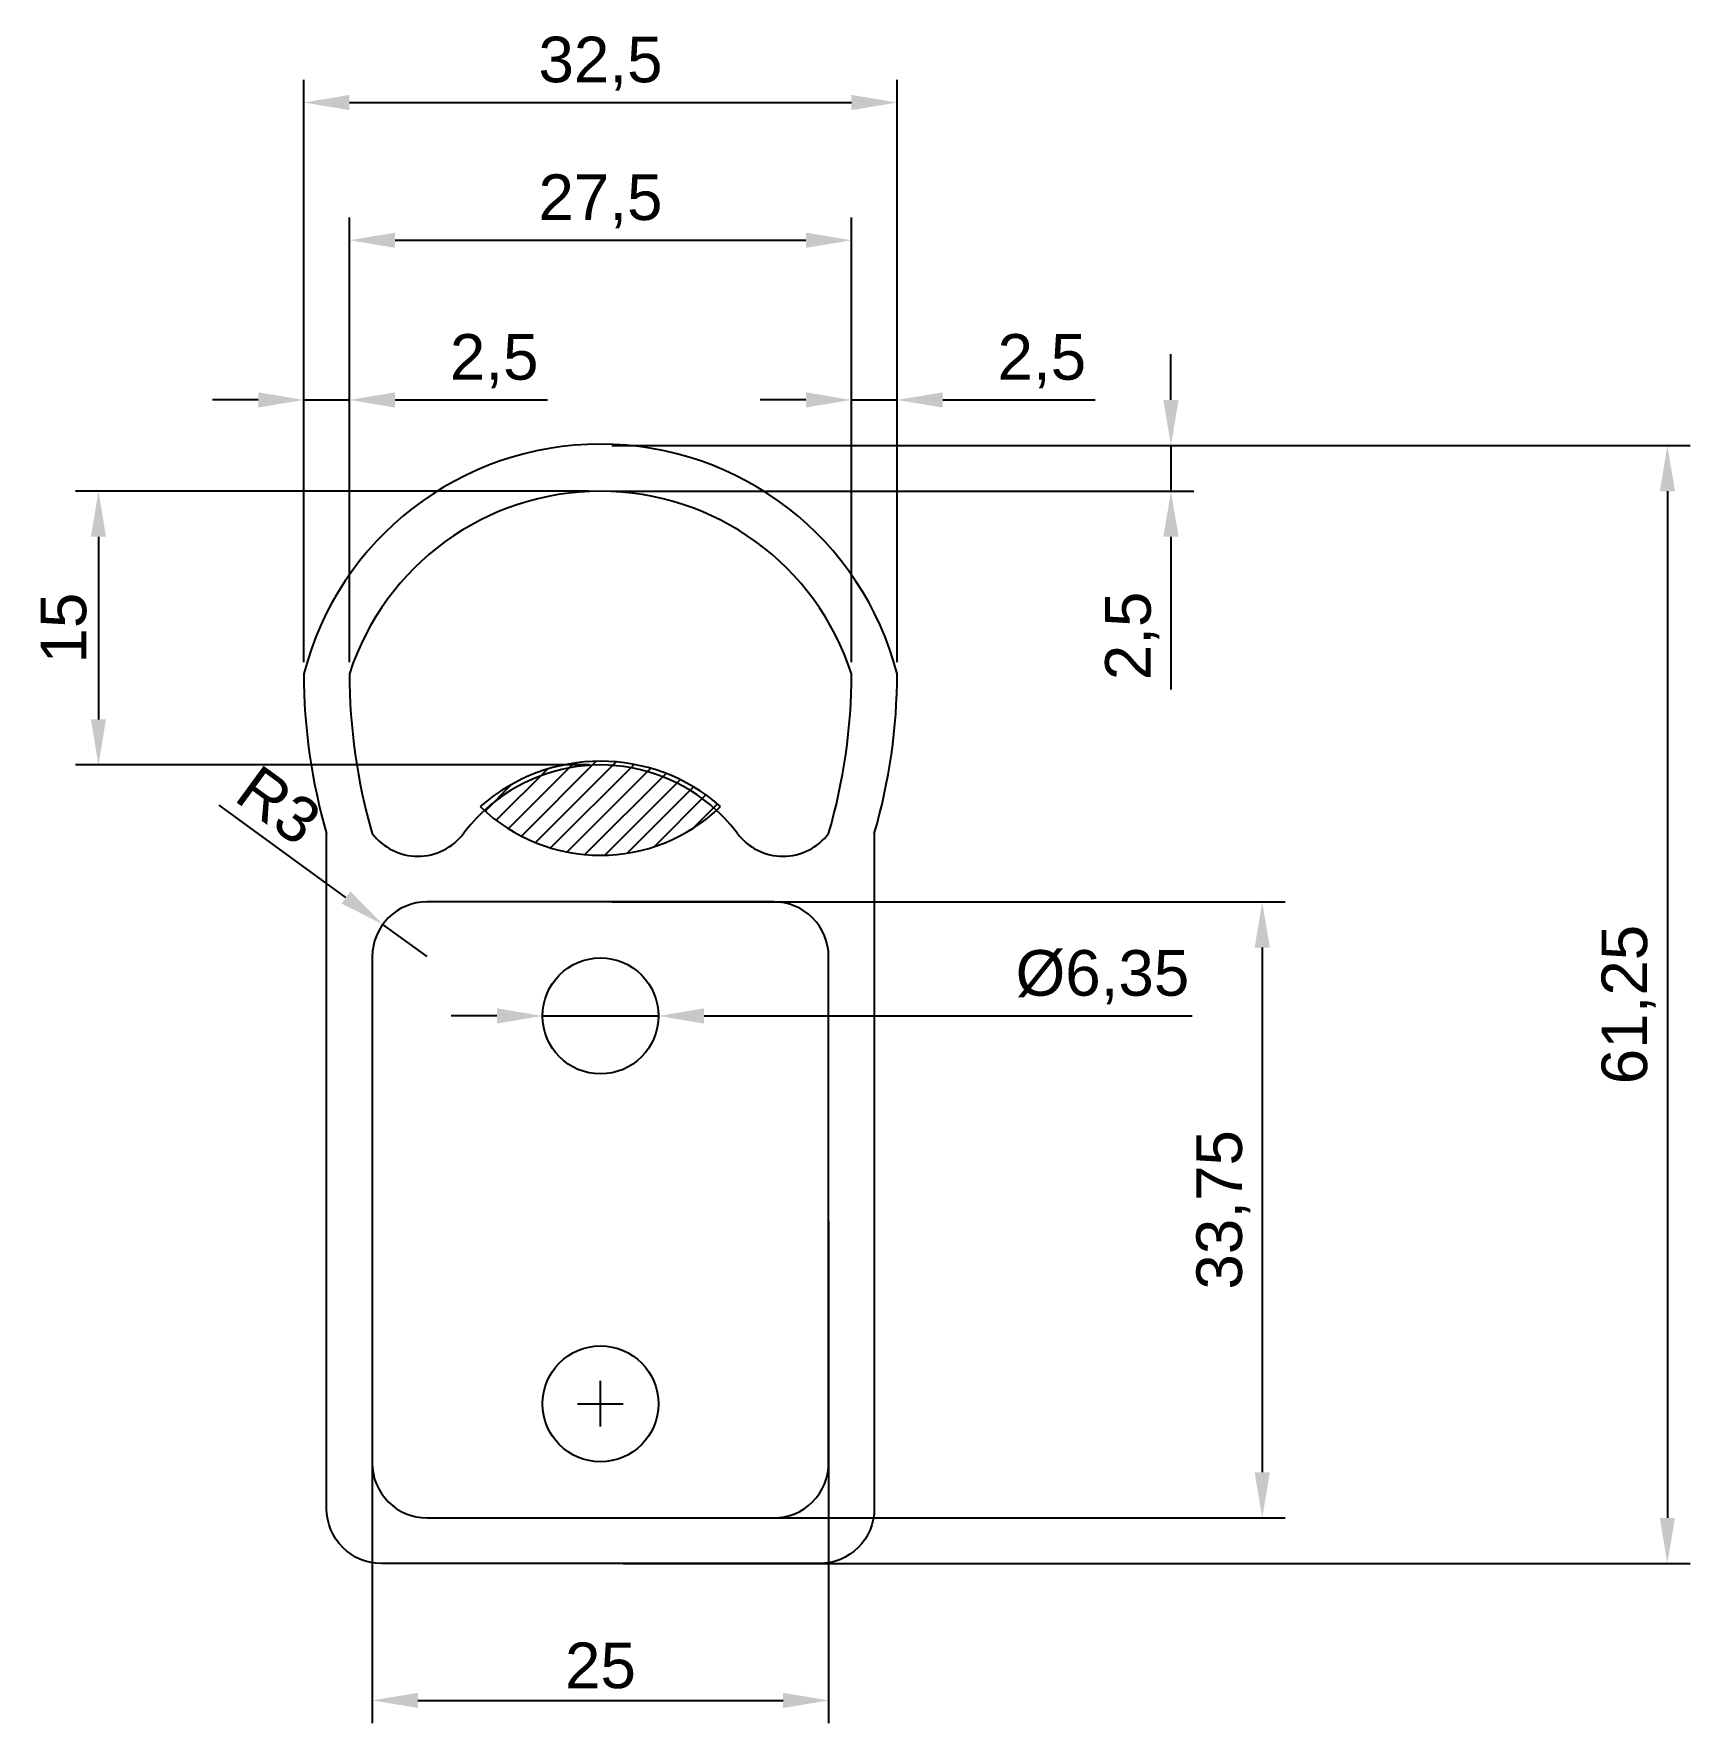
# Model space of a CAD drawing. Header units: millimetres. Extents: x -16 to 74.7, y -8.7 to 83.8.
import ezdxf

# ---------------------------------------------------------------- set-up
doc = ezdxf.new("R2010")
doc.units = ezdxf.units.MM
for name, color, linetype in [('Metal', 2, 'Continuous'), ('Shared', 3, 'Continuous'), ('Wood', 1, 'Continuous')]:
    doc.layers.add(name, color=color, linetype=linetype)
doc.styles.get("Standard").update_dxf_attribs({"font": 'arial.ttf'})
doc.dimstyles.new('ISO-25', dxfattribs={"dimtxt": 2.5, "dimasz": 2.5, "dimexe": 1.25, "dimexo": 0.625, "dimtad": 1, "dimtxsty": 'Standard', "dimcen": 2.5, "dimadec": 0, "dimazin": 0, "dimtfac": 1, "dimtmove": 0, "dimatfit": 3, "dimfxl": 1, "dimarcsym": 0})

# ---------------------------------------------------------------- blocks, each defined once
blk = doc.blocks.new('*D4')
at = {"layer": 'Defpoints', "color": 0}
for p in [(1.25, 63.75), (-1.25, 48.75), (1.25, 48.75)]:
    blk.add_point(p, dxfattribs=at)
at = {"layer": 'Metal', "color": 0, "lineweight": -2}
for p, q in [((-1.25, 49.375), (-1.25, 65)), ((1.25, 49.375), (1.25, 65)), ((-3.75, 63.75), (-6.25, 63.75)), ((-1.25, 63.75), (1.25, 63.75)), ((3.75, 63.75), (12.107, 63.75))]:
    blk.add_line(p, q, dxfattribs=at)
at = {"layer": 'Metal', "color": 0}
for points in [[(-3.75, 63.333), (-3.75, 64.167), (-1.25, 63.75)], [(3.75, 64.167), (3.75, 63.333), (1.25, 63.75)]]:
    blk.add_solid(points, dxfattribs=at)
at = {"layer": 'Metal', "color": 0, "insert": (9.179, 65.876), "char_height": 2.5, "attachment_point": 5}
blk.add_mtext('2,5', dxfattribs=at)
blk = doc.blocks.new('*D5')
at = {"layer": 'Defpoints', "color": 0}
for p in [(31.25, 63.75), (28.75, 48.75), (31.25, 48.75)]:
    blk.add_point(p, dxfattribs=at)
at = {"layer": 'Metal', "color": 0, "lineweight": -2}
for p, q in [((28.75, 49.375), (28.75, 65)), ((31.25, 49.375), (31.25, 65)), ((26.25, 63.75), (23.75, 63.75)), ((28.75, 63.75), (31.25, 63.75)), ((33.75, 63.75), (42.107, 63.75))]:
    blk.add_line(p, q, dxfattribs=at)
at = {"layer": 'Metal', "color": 0}
for points in [[(26.25, 63.333), (26.25, 64.167), (28.75, 63.75)], [(33.75, 64.167), (33.75, 63.333), (31.25, 63.75)]]:
    blk.add_solid(points, dxfattribs=at)
at = {"layer": 'Metal', "color": 0, "insert": (39.179, 65.876), "char_height": 2.5, "attachment_point": 5}
blk.add_mtext('2,5', dxfattribs=at)
blk = doc.blocks.new('*D6')
at = {"layer": 'Defpoints', "color": 0}
for p in [(15, 61.25), (15, 58.75), (46.25, 58.75)]:
    blk.add_point(p, dxfattribs=at)
at = {"layer": 'Metal', "color": 0, "lineweight": -2}
for p, q in [((46.25, 63.75), (46.25, 66.25)), ((15.625, 61.25), (47.5, 61.25)), ((46.25, 61.25), (46.25, 58.75)), ((15.625, 58.75), (47.5, 58.75)), ((46.25, 56.25), (46.25, 47.892))]:
    blk.add_line(p, q, dxfattribs=at)
at = {"layer": 'Metal', "color": 0}
for points in [[(45.833, 63.75), (46.667, 63.75), (46.25, 61.25)], [(46.667, 56.25), (45.833, 56.25), (46.25, 58.75)]]:
    blk.add_solid(points, dxfattribs=at)
at = {"layer": 'Metal', "color": 0, "insert": (44.124, 50.821), "char_height": 2.5, "attachment_point": 5, "rotation": 90}
blk.add_mtext('2,5', dxfattribs=at)
blk = doc.blocks.new('*D7')
at = {"layer": 'Defpoints', "color": 0}
for p in [(28.75, 72.5), (1.25, 48.75), (28.75, 48.75)]:
    blk.add_point(p, dxfattribs=at)
at = {"layer": 'Metal', "color": 0, "lineweight": -2}
for p, q in [((1.25, 49.375), (1.25, 73.75)), ((28.75, 49.375), (28.75, 73.75)), ((3.75, 72.5), (26.25, 72.5))]:
    blk.add_line(p, q, dxfattribs=at)
at = {"layer": 'Metal', "color": 0}
for points in [[(3.75, 72.917), (3.75, 72.083), (1.25, 72.5)], [(26.25, 72.083), (26.25, 72.917), (28.75, 72.5)]]:
    blk.add_solid(points, dxfattribs=at)
at = {"layer": 'Metal', "color": 0, "insert": (15, 74.626), "char_height": 2.5, "attachment_point": 5}
blk.add_mtext('27,5', dxfattribs=at)
blk = doc.blocks.new('*D8')
at = {"layer": 'Defpoints', "color": 0}
for p in [(15, 58.75), (-12.5, 43.75), (15, 43.75)]:
    blk.add_point(p, dxfattribs=at)
at = {"layer": 'Metal', "color": 0, "lineweight": -2}
for p, q in [((14.375, 58.75), (-13.75, 58.75)), ((-12.5, 56.25), (-12.5, 46.25)), ((14.375, 43.75), (-13.75, 43.75))]:
    blk.add_line(p, q, dxfattribs=at)
at = {"layer": 'Metal', "color": 0}
for points in [[(-12.083, 56.25), (-12.917, 56.25), (-12.5, 58.75)], [(-12.917, 46.25), (-12.083, 46.25), (-12.5, 43.75)]]:
    blk.add_solid(points, dxfattribs=at)
at = {"layer": 'Metal', "color": 0, "insert": (-14.401, 51.25), "char_height": 2.5, "attachment_point": 5, "rotation": 90}
blk.add_mtext('15', dxfattribs=at)
blk = doc.blocks.new('*D9')
at = {"layer": 'Defpoints', "color": 0}
for p in [(11.825, 30), (18.175, 30)]:
    blk.add_point(p, dxfattribs=at)
at = {"layer": 'Metal', "color": 0, "lineweight": -2}
for p, q in [((9.325, 30), (6.825, 30)), ((11.825, 30), (18.175, 30)), ((20.675, 30), (47.406, 30))]:
    blk.add_line(p, q, dxfattribs=at)
at = {"layer": 'Metal', "color": 0}
for points in [[(9.325, 29.583), (9.325, 30.417), (11.825, 30)], [(20.675, 30.417), (20.675, 29.583), (18.175, 30)]]:
    blk.add_solid(points, dxfattribs=at)
at = {"layer": 'Metal', "color": 0, "insert": (42.5, 32.126), "char_height": 2.5, "attachment_point": 5}
blk.add_mtext('%%c6,35', dxfattribs=at)
blk = doc.blocks.new('*D10')
at = {"layer": 'Defpoints', "color": 0}
for p in [(2.5, 19.375), (27.5, 19.375), (27.5, -7.5)]:
    blk.add_point(p, dxfattribs=at)
at = {"layer": 'Wood', "color": 0, "lineweight": -2}
for p, q in [((2.5, 18.75), (2.5, -8.75)), ((27.5, 18.75), (27.5, -8.75)), ((5, -7.5), (25, -7.5))]:
    blk.add_line(p, q, dxfattribs=at)
at = {"layer": 'Wood', "color": 0}
for points in [[(5, -7.083), (5, -7.917), (2.5, -7.5)], [(25, -7.917), (25, -7.083), (27.5, -7.5)]]:
    blk.add_solid(points, dxfattribs=at)
at = {"layer": 'Wood', "color": 0, "insert": (15, -5.599), "char_height": 2.5, "attachment_point": 5}
blk.add_mtext('25', dxfattribs=at)
blk = doc.blocks.new('*D11')
at = {"layer": 'Defpoints', "color": 0}
for p in [(15, 36.25), (15, 2.5), (51.25, 2.5)]:
    blk.add_point(p, dxfattribs=at)
at = {"layer": 'Wood', "color": 0, "lineweight": -2}
for p, q in [((15.625, 36.25), (52.5, 36.25)), ((51.25, 33.75), (51.25, 5)), ((15.625, 2.5), (52.5, 2.5))]:
    blk.add_line(p, q, dxfattribs=at)
at = {"layer": 'Wood', "color": 0}
for points in [[(51.667, 33.75), (50.833, 33.75), (51.25, 36.25)], [(50.833, 5), (51.667, 5), (51.25, 2.5)]]:
    blk.add_solid(points, dxfattribs=at)
at = {"layer": 'Wood', "color": 0, "insert": (49.124, 19.375), "char_height": 2.5, "attachment_point": 5, "rotation": 90}
blk.add_mtext('33,75', dxfattribs=at)
blk = doc.blocks.new('*D12')
at = {"layer": 'Defpoints', "color": 0}
for p in [(3.077, 35.018), (5.5, 33.25)]:
    blk.add_point(p, dxfattribs=at)
at = {"layer": 'Wood', "color": 0, "lineweight": -2}
for p, q in [((1.057, 36.492), (-5.882, 41.555)), ((5.5, 33.25), (3.077, 35.018))]:
    blk.add_line(p, q, dxfattribs=at)
at = {"layer": 'Wood', "color": 0}
blk.add_solid([(0.812, 36.156), (1.303, 36.829), (3.077, 35.018)], dxfattribs=at)
at = {"layer": 'Wood', "color": 0, "insert": (-2.629, 41.536), "char_height": 2.5, "attachment_point": 5, "rotation": 323.88066}
blk.add_mtext('R3', dxfattribs=at)
blk = doc.blocks.new('*D13')
at = {"layer": 'Defpoints', "color": 0}
for p in [(31.25, 80.044), (-1.25, 49.375), (31.25, 49.375)]:
    blk.add_point(p, dxfattribs=at)
at = {"layer": 'Wood', "color": 0, "lineweight": -2}
for p, q in [((-1.25, 50), (-1.25, 81.294)), ((31.25, 50), (31.25, 81.294)), ((1.25, 80.044), (28.75, 80.044))]:
    blk.add_line(p, q, dxfattribs=at)
at = {"layer": 'Wood', "color": 0}
for points in [[(1.25, 80.461), (1.25, 79.628), (-1.25, 80.044)], [(28.75, 79.628), (28.75, 80.461), (31.25, 80.044)]]:
    blk.add_solid(points, dxfattribs=at)
at = {"layer": 'Wood', "color": 0, "insert": (15, 82.171), "char_height": 2.5, "attachment_point": 5}
blk.add_mtext('32,5', dxfattribs=at)
blk = doc.blocks.new('*D14')
at = {"layer": 'Defpoints', "color": 0}
for p in [(15.625, 61.25), (15.625, 0), (73.444, 0)]:
    blk.add_point(p, dxfattribs=at)
at = {"layer": 'Wood', "color": 0, "lineweight": -2}
for p, q in [((16.25, 61.25), (74.694, 61.25)), ((73.444, 58.75), (73.444, 2.5)), ((16.25, 0), (74.694, 0))]:
    blk.add_line(p, q, dxfattribs=at)
at = {"layer": 'Wood', "color": 0}
for points in [[(73.861, 58.75), (73.028, 58.75), (73.444, 61.25)], [(73.028, 2.5), (73.861, 2.5), (73.444, 0)]]:
    blk.add_solid(points, dxfattribs=at)
at = {"layer": 'Wood', "color": 0, "insert": (71.318, 30.625), "char_height": 2.5, "attachment_point": 5, "rotation": 90}
blk.add_mtext('61,25', dxfattribs=at)

msp = doc.modelspace()

# ---------------------------------------------------------------- hatches: boundary and pattern name
h = msp.add_hatch()
h.set_pattern_fill('ANSI31', color=4, scale=0.25, style=0)
edge = h.paths.add_edge_path()
edge.add_arc((15, 33.996), 9.958, 48.62929, 131.37071)
edge.add_arc((15, 48.257), 9.455, 225.8862, 314.1138)

# ---------------------------------------------------------------- linework, layer by layer
at = {"color": 4}
for centre, radius, start, end in [((15, 33.996), 9.958, 48.62929, 131.37071), ((15, 48.257), 9.455, 225.8862, 314.1138)]:
    msp.add_arc(centre, radius, start, end, dxfattribs=at)
at = {"layer": 'Metal'}
for p, q in [((15, 7.5), (15, 10)), ((13.75, 8.75), (16.25, 8.75))]:
    msp.add_line(p, q, dxfattribs=at)
msp.add_lwpolyline([(30, 40), (30, 3, -0.414214), (27, 0), (3, 0, -0.414214), (0, 3), (0, 40)], format="xyb", dxfattribs=at)
for centre, radius, start, end in [((15, 44.548), 16.784, 14.49667, 165.50333), ((15, 44.297), 14.453, 17.94525, 162.05475), ((30, 48.75), 31.25, 180, 196.2602), ((32.5, 48.75), 31.25, 180, 196.2602), ((-2.5, 48.75), 31.25, 343.7398, 360), ((0, 48.75), 31.25, 343.7398, 360), ((15, 34.375), 9.375, 47.27387, 132.72613), ((15, 34.375), 9.375, 132.72613, 143.1301), ((15, 34.375), 9.375, 36.8699, 47.27387), ((5, 41.875), 3.125, 216.8699, 323.1301), ((25, 41.875), 3.125, 216.8699, 323.1301)]:
    msp.add_arc(centre, radius, start, end, dxfattribs=at)
at = {"layer": 'Shared'}
for centre in [(15, 30), (15, 8.75)]:
    msp.add_circle(centre, 3.175, dxfattribs=at)
at = {"layer": 'Wood'}
msp.add_lwpolyline([(2.5, 33.25), (2.5, 5.5, 0.414214), (5.5, 2.5), (24.5, 2.5, 0.414214), (27.5, 5.5), (27.5, 33.25, 0.414214), (24.5, 36.25), (5.5, 36.25, 0.414214)], format="xyb", close=True, dxfattribs=at)

# ---------------------------------------------------------------- dimensions: what is measured, and where the dimension line sits
at = {"layer": 'Metal'}
for base, p1, p2, picture, middle in [((28.75, 72.5), (1.25, 48.75), (28.75, 48.75), '*D7', (15, 74.626)), ((1.25, 63.75), (-1.25, 48.75), (1.25, 48.75), '*D4', (9.179, 65.876)), ((31.25, 63.75), (28.75, 48.75), (31.25, 48.75), '*D5', (39.179, 65.876))]:
    dim = msp.add_linear_dim(base=base, p1=p1, p2=p2, dimstyle='ISO-25', dxfattribs=at)
    dim.commit()
    dim.dimension.update_dxf_attribs({"geometry": picture, "text_midpoint": middle})
for base, p1, p2, picture, middle in [((46.25, 58.75), (15, 61.25), (15, 58.75), '*D6', (44.124, 50.821)), ((-12.5, 43.75), (15, 58.75), (15, 43.75), '*D8', (-14.401, 51.25))]:
    dim = msp.add_linear_dim(base=base, p1=p1, p2=p2, angle=90, dimstyle='ISO-25', dxfattribs=at)
    dim.commit()
    dim.dimension.update_dxf_attribs({"geometry": picture, "text_midpoint": middle})
dim = msp.add_diameter_dim_2p(p1=(11.825, 30), p2=(18.175, 30), dimstyle='ISO-25', dxfattribs=at)
dim.commit()
dim.dimension.update_dxf_attribs({"geometry": '*D9', "text_midpoint": (42.5, 30), "dimtype": 163})
at = {"layer": 'Wood'}
dim = msp.add_aligned_dim(p1=(-1.25, 49.375), p2=(31.25, 49.375), distance=30.669, dimstyle='ISO-25', dxfattribs=at)
dim.commit()
dim.dimension.update_dxf_attribs({"geometry": '*D13', "text_midpoint": (15, 82.171)})
for base, p1, p2, picture, middle in [((73.444, 0), (15.625, 61.25), (15.625, 0), '*D14', (71.318, 30.625)), ((51.25, 2.5), (15, 36.25), (15, 2.5), '*D11', (49.124, 19.375))]:
    dim = msp.add_linear_dim(base=base, p1=p1, p2=p2, angle=90, dimstyle='ISO-25', dxfattribs=at)
    dim.commit()
    dim.dimension.update_dxf_attribs({"geometry": picture, "text_midpoint": middle})
dim = msp.add_radius_dim(center=(5.5, 33.25), mpoint=(3.077, 35.018), dimstyle='ISO-25', dxfattribs=at)
dim.commit()
dim.dimension.update_dxf_attribs({"geometry": '*D12', "text_midpoint": (-3.75, 40), "dimtype": 164})
dim = msp.add_linear_dim(base=(27.5, -7.5), p1=(2.5, 19.375), p2=(27.5, 19.375), dimstyle='ISO-25', dxfattribs=at)
dim.commit()
dim.dimension.update_dxf_attribs({"geometry": '*D10', "text_midpoint": (15, -5.599)})

doc.saveas('drawing.dxf')
